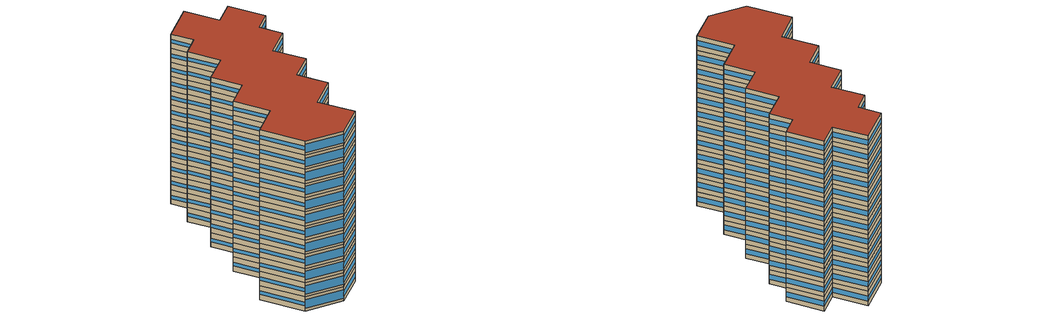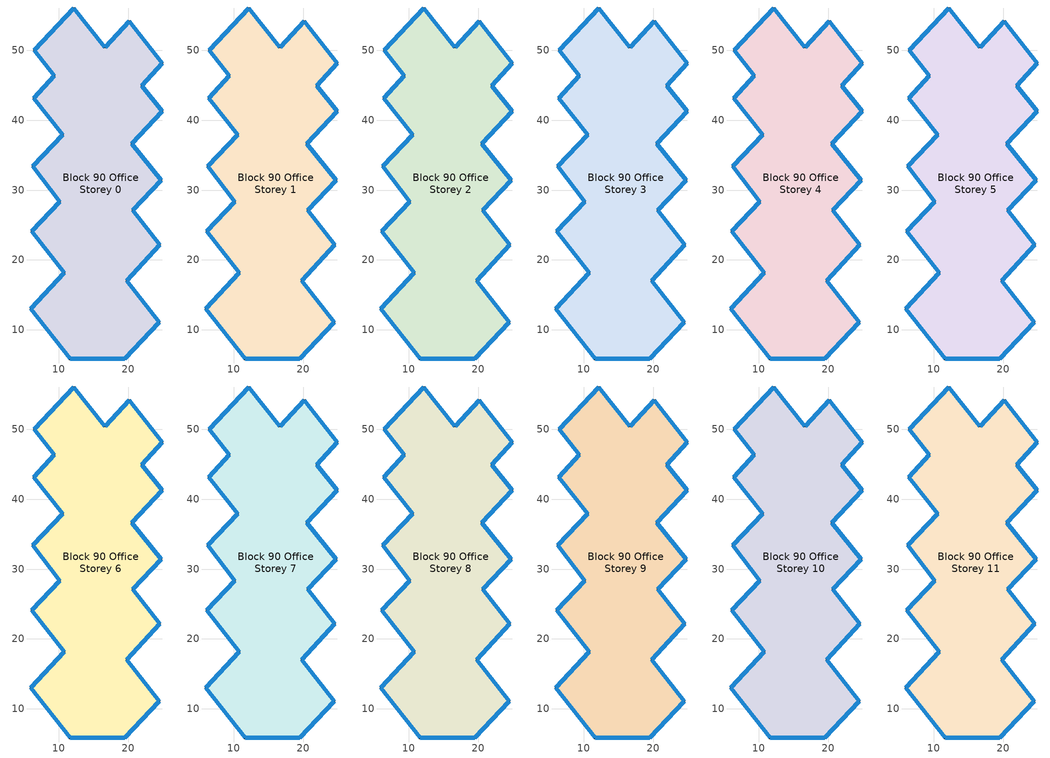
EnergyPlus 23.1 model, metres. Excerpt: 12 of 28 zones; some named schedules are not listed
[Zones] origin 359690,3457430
Block 90 Office Storey 0
 floor ground (Project Floor): 20.12,54.17 24.8,48.12 21.9,44.94 24.81,41.24 20.46,36.64 24.67,31.38 20.62,27.11 24.46,22.18 19.72,17.03 24.4,11.09 19.48,5.84 11.66,5.83 6.04,13 10.78,18.15 6.19,24.09 10.15,28.36 6.32,33.4 10.57,37.89 6.45,43.15 9.35,46.33 6.54,50.02 12.14,56.05 16.64,50.44 z0
 wall outside (Project Wall): 6.54,50.02 9.35,46.33 6.45,43.15 10.57,37.89 6.32,33.4 10.15,28.36 6.19,24.09 10.78,18.15 6.04,13 11.66,5.83 19.48,5.84 24.4,11.09 19.72,17.03 24.46,22.18 20.62,27.11 24.67,31.38 20.46,36.64 24.81,41.24 21.9,44.94 24.8,48.12 20.12,54.17 16.64,50.44 12.14,56.05 6.54,50.02 z0:3
 window (Office_west_window_construction): 6.54,50.02 9.35,46.33 / 9.35,46.33 6.45,43.15 / 6.45,43.15 10.57,37.89 / 10.57,37.88 6.32,33.4 / 6.32,33.39 10.15,28.36 / 10.15,28.35 6.19,24.09 / 6.19,24.08 10.78,18.15 / 10.78,18.15 6.05,13 / 6.05,13 11.66,5.83 / 20.12,54.16 16.64,50.44 / 12.14,56.04 6.54,50.03 z1.12:1.88
 window (Office_south_window_construction): 11.67,5.83 19.47,5.84 z0.6:2.4
 window (Office_east_window_construction): 19.48,5.84 24.4,11.09 / 24.4,11.1 19.72,17.03 / 19.72,17.03 24.45,22.18 / 24.45,22.18 20.62,27.11 / 20.62,27.11 24.67,31.38 / 24.67,31.38 20.46,36.64 / 20.46,36.65 24.8,41.24 / 24.8,41.24 21.9,44.94 / 21.9,44.94 24.8,48.12 / 24.8,48.12 20.12,54.16 / 16.64,50.45 12.15,56.04 z0.98:2.02
 roof outside (Project Ceiling): 24.4,11.09 19.72,17.03 24.46,22.18 20.62,27.11 24.67,31.38 20.46,36.64 24.81,41.24 21.9,44.94 24.8,48.12 20.12,54.17 16.64,50.44 12.14,56.05 6.54,50.02 9.35,46.33 6.45,43.15 10.57,37.89 6.32,33.4 10.15,28.36 6.19,24.09 10.78,18.15 6.04,13 11.66,5.83 19.48,5.84 z3
Block 90 Office Storey 1
 floor outside (Project Floor): 20.12,54.17 24.8,48.12 21.9,44.94 24.81,41.24 20.46,36.64 24.67,31.38 20.62,27.11 24.46,22.18 19.72,17.03 24.4,11.09 19.48,5.84 11.66,5.83 6.04,13 10.78,18.15 6.19,24.09 10.15,28.36 6.32,33.4 10.57,37.89 6.45,43.15 9.35,46.33 6.54,50.02 12.14,56.05 16.64,50.44 z3
 wall outside (Project Wall): 6.54,50.02 9.35,46.33 6.45,43.15 10.57,37.89 6.32,33.4 10.15,28.36 6.19,24.09 10.78,18.15 6.04,13 11.66,5.83 19.48,5.84 24.4,11.09 19.72,17.03 24.46,22.18 20.62,27.11 24.67,31.38 20.46,36.64 24.81,41.24 21.9,44.94 24.8,48.12 20.12,54.17 16.64,50.44 12.14,56.05 6.54,50.02 z3:6
 window (Office_west_window_construction): 6.54,50.02 9.35,46.33 / 9.35,46.33 6.45,43.15 / 6.45,43.15 10.57,37.89 / 10.57,37.88 6.32,33.4 / 6.32,33.39 10.15,28.36 / 10.15,28.35 6.19,24.09 / 6.19,24.08 10.78,18.15 / 10.78,18.15 6.05,13 / 6.05,13 11.66,5.83 / 20.12,54.16 16.64,50.44 / 12.14,56.04 6.54,50.03 z4.12:4.88
 window (Office_south_window_construction): 11.67,5.83 19.47,5.84 z3.6:5.4
 window (Office_east_window_construction): 19.48,5.84 24.4,11.09 / 24.4,11.1 19.72,17.03 / 19.72,17.03 24.45,22.18 / 24.45,22.18 20.62,27.11 / 20.62,27.11 24.67,31.38 / 24.67,31.38 20.46,36.64 / 20.46,36.65 24.8,41.24 / 24.8,41.24 21.9,44.94 / 21.9,44.94 24.8,48.12 / 24.8,48.12 20.12,54.16 / 16.64,50.45 12.15,56.04 z3.98:5.03
 roof outside (Project Ceiling): 24.4,11.09 19.72,17.03 24.46,22.18 20.62,27.11 24.67,31.38 20.46,36.64 24.81,41.24 21.9,44.94 24.8,48.12 20.12,54.17 16.64,50.44 12.14,56.05 6.54,50.02 9.35,46.33 6.45,43.15 10.57,37.89 6.32,33.4 10.15,28.36 6.19,24.09 10.78,18.15 6.04,13 11.66,5.83 19.48,5.84 z6
Block 90 Office Storey 2
 floor outside (Project Floor): 20.12,54.17 24.8,48.12 21.9,44.94 24.81,41.24 20.46,36.64 24.67,31.38 20.62,27.11 24.46,22.18 19.72,17.03 24.4,11.09 19.48,5.84 11.66,5.83 6.04,13 10.78,18.15 6.19,24.09 10.15,28.36 6.32,33.4 10.57,37.89 6.45,43.15 9.35,46.33 6.54,50.02 12.14,56.05 16.64,50.44 z6
 wall outside (Project Wall): 6.54,50.02 9.35,46.33 6.45,43.15 10.57,37.89 6.32,33.4 10.15,28.36 6.19,24.09 10.78,18.15 6.04,13 11.66,5.83 19.48,5.84 24.4,11.09 19.72,17.03 24.46,22.18 20.62,27.11 24.67,31.38 20.46,36.64 24.81,41.24 21.9,44.94 24.8,48.12 20.12,54.17 16.64,50.44 12.14,56.05 6.54,50.02 z6:9
 window (Office_west_window_construction): 6.54,50.02 9.35,46.33 / 9.35,46.33 6.45,43.15 / 6.45,43.15 10.57,37.89 / 10.57,37.88 6.32,33.4 / 6.32,33.39 10.15,28.36 / 10.15,28.35 6.19,24.09 / 6.19,24.08 10.78,18.15 / 10.78,18.15 6.05,13 / 6.05,13 11.66,5.83 / 20.12,54.16 16.64,50.44 / 12.14,56.04 6.54,50.03 z7.12:7.88
 window (Office_south_window_construction): 11.67,5.83 19.47,5.84 z6.6:8.4
 window (Office_east_window_construction): 19.48,5.84 24.4,11.09 / 24.4,11.1 19.72,17.03 / 19.72,17.03 24.45,22.18 / 24.45,22.18 20.62,27.11 / 20.62,27.11 24.67,31.38 / 24.67,31.38 20.46,36.64 / 20.46,36.65 24.8,41.24 / 24.8,41.24 21.9,44.94 / 21.9,44.94 24.8,48.12 / 24.8,48.12 20.12,54.16 / 16.64,50.45 12.15,56.04 z6.97:8.03
 roof outside (Project Ceiling): 24.4,11.09 19.72,17.03 24.46,22.18 20.62,27.11 24.67,31.38 20.46,36.64 24.81,41.24 21.9,44.94 24.8,48.12 20.12,54.17 16.64,50.44 12.14,56.05 6.54,50.02 9.35,46.33 6.45,43.15 10.57,37.89 6.32,33.4 10.15,28.36 6.19,24.09 10.78,18.15 6.04,13 11.66,5.83 19.48,5.84 z9
Block 90 Office Storey 3
 floor outside (Project Floor): 20.12,54.17 24.8,48.12 21.9,44.94 24.81,41.24 20.46,36.64 24.67,31.38 20.62,27.11 24.46,22.18 19.72,17.03 24.4,11.09 19.48,5.84 11.66,5.83 6.04,13 10.78,18.15 6.19,24.09 10.15,28.36 6.32,33.4 10.57,37.89 6.45,43.15 9.35,46.33 6.54,50.02 12.14,56.05 16.64,50.44 z9
 wall outside (Project Wall): 6.54,50.02 9.35,46.33 6.45,43.15 10.57,37.89 6.32,33.4 10.15,28.36 6.19,24.09 10.78,18.15 6.04,13 11.66,5.83 19.48,5.84 24.4,11.09 19.72,17.03 24.46,22.18 20.62,27.11 24.67,31.38 20.46,36.64 24.81,41.24 21.9,44.94 24.8,48.12 20.12,54.17 16.64,50.44 12.14,56.05 6.54,50.02 z9:12
 window (Office_west_window_construction): 6.54,50.02 9.35,46.33 / 9.35,46.33 6.45,43.15 / 6.45,43.15 10.57,37.89 / 10.57,37.88 6.32,33.4 / 6.32,33.39 10.15,28.36 / 10.15,28.35 6.19,24.09 / 6.19,24.08 10.78,18.15 / 10.78,18.15 6.05,13 / 6.05,13 11.66,5.83 / 20.12,54.16 16.64,50.44 / 12.14,56.04 6.54,50.03 z10.12:10.88
 window (Office_south_window_construction): 11.67,5.83 19.47,5.84 z9.6:11.4
 window (Office_east_window_construction): 19.48,5.84 24.4,11.09 / 24.4,11.1 19.72,17.03 / 19.72,17.03 24.45,22.18 / 24.45,22.18 20.62,27.11 / 20.62,27.11 24.67,31.38 / 24.67,31.38 20.46,36.64 / 20.46,36.65 24.8,41.24 / 24.8,41.24 21.9,44.94 / 21.9,44.94 24.8,48.12 / 24.8,48.12 20.12,54.16 / 16.64,50.45 12.15,56.04 z9.97:11.03
 roof outside (Project Ceiling): 24.4,11.09 19.72,17.03 24.46,22.18 20.62,27.11 24.67,31.38 20.46,36.64 24.81,41.24 21.9,44.94 24.8,48.12 20.12,54.17 16.64,50.44 12.14,56.05 6.54,50.02 9.35,46.33 6.45,43.15 10.57,37.89 6.32,33.4 10.15,28.36 6.19,24.09 10.78,18.15 6.04,13 11.66,5.83 19.48,5.84 z12
Block 90 Office Storey 4
 floor outside (Project Floor): 20.12,54.17 24.8,48.12 21.9,44.94 24.81,41.24 20.46,36.64 24.67,31.38 20.62,27.11 24.46,22.18 19.72,17.03 24.4,11.09 19.48,5.84 11.66,5.83 6.04,13 10.78,18.15 6.19,24.09 10.15,28.36 6.32,33.4 10.57,37.89 6.45,43.15 9.35,46.33 6.54,50.02 12.14,56.05 16.64,50.44 z12
 wall outside (Project Wall): 6.54,50.02 9.35,46.33 6.45,43.15 10.57,37.89 6.32,33.4 10.15,28.36 6.19,24.09 10.78,18.15 6.04,13 11.66,5.83 19.48,5.84 24.4,11.09 19.72,17.03 24.46,22.18 20.62,27.11 24.67,31.38 20.46,36.64 24.81,41.24 21.9,44.94 24.8,48.12 20.12,54.17 16.64,50.44 12.14,56.05 6.54,50.02 z12:15
 window (Office_west_window_construction): 6.54,50.02 9.35,46.33 / 9.35,46.33 6.45,43.15 / 6.45,43.15 10.57,37.89 / 10.57,37.88 6.32,33.4 / 6.32,33.39 10.15,28.36 / 10.15,28.35 6.19,24.09 / 6.19,24.08 10.78,18.15 / 10.78,18.15 6.05,13 / 6.05,13 11.66,5.83 / 20.12,54.16 16.64,50.44 / 12.14,56.04 6.54,50.03 z13.12:13.88
 window (Office_south_window_construction): 11.67,5.83 19.47,5.84 z12.6:14.4
 window (Office_east_window_construction): 19.48,5.84 24.4,11.09 / 24.4,11.1 19.72,17.03 / 19.72,17.03 24.45,22.18 / 24.45,22.18 20.62,27.11 / 20.62,27.11 24.67,31.38 / 24.67,31.38 20.46,36.64 / 20.46,36.65 24.8,41.24 / 24.8,41.24 21.9,44.94 / 21.9,44.94 24.8,48.12 / 24.8,48.12 20.12,54.16 / 16.64,50.45 12.15,56.04 z12.97:14.03
 roof outside (Project Ceiling): 24.4,11.09 19.72,17.03 24.46,22.18 20.62,27.11 24.67,31.38 20.46,36.64 24.81,41.24 21.9,44.94 24.8,48.12 20.12,54.17 16.64,50.44 12.14,56.05 6.54,50.02 9.35,46.33 6.45,43.15 10.57,37.89 6.32,33.4 10.15,28.36 6.19,24.09 10.78,18.15 6.04,13 11.66,5.83 19.48,5.84 z15
Block 90 Office Storey 5
 floor outside (Project Floor): 20.12,54.17 24.8,48.12 21.9,44.94 24.81,41.24 20.46,36.64 24.67,31.38 20.62,27.11 24.46,22.18 19.72,17.03 24.4,11.09 19.48,5.84 11.66,5.83 6.04,13 10.78,18.15 6.19,24.09 10.15,28.36 6.32,33.4 10.57,37.89 6.45,43.15 9.35,46.33 6.54,50.02 12.14,56.05 16.64,50.44 z15
 wall outside (Project Wall): 6.54,50.02 9.35,46.33 6.45,43.15 10.57,37.89 6.32,33.4 10.15,28.36 6.19,24.09 10.78,18.15 6.04,13 11.66,5.83 19.48,5.84 24.4,11.09 19.72,17.03 24.46,22.18 20.62,27.11 24.67,31.38 20.46,36.64 24.81,41.24 21.9,44.94 24.8,48.12 20.12,54.17 16.64,50.44 12.14,56.05 6.54,50.02 z15:18
 window (Office_west_window_construction): 6.54,50.02 9.35,46.33 / 9.35,46.33 6.45,43.15 / 6.45,43.15 10.57,37.89 / 10.57,37.88 6.32,33.4 / 6.32,33.39 10.15,28.36 / 10.15,28.35 6.19,24.09 / 6.19,24.08 10.78,18.15 / 10.78,18.15 6.05,13 / 6.05,13 11.66,5.83 / 20.12,54.16 16.64,50.44 / 12.14,56.04 6.54,50.03 z16.12:16.88
 window (Office_south_window_construction): 11.67,5.83 19.47,5.84 z15.6:17.4
 window (Office_east_window_construction): 19.48,5.84 24.4,11.09 / 24.4,11.1 19.72,17.03 / 19.72,17.03 24.45,22.18 / 24.45,22.18 20.62,27.11 / 20.62,27.11 24.67,31.38 / 24.67,31.38 20.46,36.64 / 20.46,36.65 24.8,41.24 / 24.8,41.24 21.9,44.94 / 21.9,44.94 24.8,48.12 / 24.8,48.12 20.12,54.16 / 16.64,50.45 12.15,56.04 z15.97:17.02
 roof outside (Project Ceiling): 24.4,11.09 19.72,17.03 24.46,22.18 20.62,27.11 24.67,31.38 20.46,36.64 24.81,41.24 21.9,44.94 24.8,48.12 20.12,54.17 16.64,50.44 12.14,56.05 6.54,50.02 9.35,46.33 6.45,43.15 10.57,37.89 6.32,33.4 10.15,28.36 6.19,24.09 10.78,18.15 6.04,13 11.66,5.83 19.48,5.84 z18
Block 90 Office Storey 6
 floor outside (Project Floor): 20.12,54.17 24.8,48.12 21.9,44.94 24.81,41.24 20.46,36.64 24.67,31.38 20.62,27.11 24.46,22.18 19.72,17.03 24.4,11.09 19.48,5.84 11.66,5.83 6.04,13 10.78,18.15 6.19,24.09 10.15,28.36 6.32,33.4 10.57,37.89 6.45,43.15 9.35,46.33 6.54,50.02 12.14,56.05 16.64,50.44 z18
 wall outside (Project Wall): 6.54,50.02 9.35,46.33 6.45,43.15 10.57,37.89 6.32,33.4 10.15,28.36 6.19,24.09 10.78,18.15 6.04,13 11.66,5.83 19.48,5.84 24.4,11.09 19.72,17.03 24.46,22.18 20.62,27.11 24.67,31.38 20.46,36.64 24.81,41.24 21.9,44.94 24.8,48.12 20.12,54.17 16.64,50.44 12.14,56.05 6.54,50.02 z18:21
 window (Office_west_window_construction): 6.54,50.02 9.35,46.33 / 9.35,46.33 6.45,43.15 / 6.45,43.15 10.57,37.89 / 10.57,37.88 6.32,33.4 / 6.32,33.39 10.15,28.36 / 10.15,28.35 6.19,24.09 / 6.19,24.08 10.78,18.15 / 10.78,18.15 6.05,13 / 6.05,13 11.66,5.83 / 20.12,54.16 16.64,50.44 / 12.14,56.04 6.54,50.03 z19.12:19.88
 window (Office_south_window_construction): 11.67,5.83 19.47,5.84 z18.6:20.4
 window (Office_east_window_construction): 19.48,5.84 24.4,11.09 / 24.4,11.1 19.72,17.03 / 19.72,17.03 24.45,22.18 / 24.45,22.18 20.62,27.11 / 20.62,27.11 24.67,31.38 / 24.67,31.38 20.46,36.64 / 20.46,36.65 24.8,41.24 / 24.8,41.24 21.9,44.94 / 21.9,44.94 24.8,48.12 / 24.8,48.12 20.12,54.16 / 16.64,50.45 12.15,56.04 z18.98:20.02
 roof outside (Project Ceiling): 24.4,11.09 19.72,17.03 24.46,22.18 20.62,27.11 24.67,31.38 20.46,36.64 24.81,41.24 21.9,44.94 24.8,48.12 20.12,54.17 16.64,50.44 12.14,56.05 6.54,50.02 9.35,46.33 6.45,43.15 10.57,37.89 6.32,33.4 10.15,28.36 6.19,24.09 10.78,18.15 6.04,13 11.66,5.83 19.48,5.84 z21
Block 90 Office Storey 7
 floor outside (Project Floor): 20.12,54.17 24.8,48.12 21.9,44.94 24.81,41.24 20.46,36.64 24.67,31.38 20.62,27.11 24.46,22.18 19.72,17.03 24.4,11.09 19.48,5.84 11.66,5.83 6.04,13 10.78,18.15 6.19,24.09 10.15,28.36 6.32,33.4 10.57,37.89 6.45,43.15 9.35,46.33 6.54,50.02 12.14,56.05 16.64,50.44 z21
 wall outside (Project Wall): 6.54,50.02 9.35,46.33 6.45,43.15 10.57,37.89 6.32,33.4 10.15,28.36 6.19,24.09 10.78,18.15 6.04,13 11.66,5.83 19.48,5.84 24.4,11.09 19.72,17.03 24.46,22.18 20.62,27.11 24.67,31.38 20.46,36.64 24.81,41.24 21.9,44.94 24.8,48.12 20.12,54.17 16.64,50.44 12.14,56.05 6.54,50.02 z21:24
 window (Office_west_window_construction): 6.54,50.02 9.35,46.33 / 9.35,46.33 6.45,43.15 / 6.45,43.15 10.57,37.89 / 10.57,37.88 6.32,33.4 / 6.32,33.39 10.15,28.36 / 10.15,28.35 6.19,24.09 / 6.19,24.08 10.78,18.15 / 10.78,18.15 6.05,13 / 6.05,13 11.66,5.83 / 20.12,54.16 16.64,50.44 / 12.14,56.04 6.54,50.03 z22.12:22.88
 window (Office_south_window_construction): 11.67,5.83 19.47,5.84 z21.6:23.4
 window (Office_east_window_construction): 19.48,5.84 24.4,11.09 / 24.4,11.1 19.72,17.03 / 19.72,17.03 24.45,22.18 / 24.45,22.18 20.62,27.11 / 20.62,27.11 24.67,31.38 / 24.67,31.38 20.46,36.64 / 20.46,36.65 24.8,41.24 / 24.8,41.24 21.9,44.94 / 21.9,44.94 24.8,48.12 / 24.8,48.12 20.12,54.16 / 16.64,50.45 12.15,56.04 z21.98:23.02
 roof outside (Project Ceiling): 24.4,11.09 19.72,17.03 24.46,22.18 20.62,27.11 24.67,31.38 20.46,36.64 24.81,41.24 21.9,44.94 24.8,48.12 20.12,54.17 16.64,50.44 12.14,56.05 6.54,50.02 9.35,46.33 6.45,43.15 10.57,37.89 6.32,33.4 10.15,28.36 6.19,24.09 10.78,18.15 6.04,13 11.66,5.83 19.48,5.84 z24
Block 90 Office Storey 8
 floor outside (Project Floor): 20.12,54.17 24.8,48.12 21.9,44.94 24.81,41.24 20.46,36.64 24.67,31.38 20.62,27.11 24.46,22.18 19.72,17.03 24.4,11.09 19.48,5.84 11.66,5.83 6.04,13 10.78,18.15 6.19,24.09 10.15,28.36 6.32,33.4 10.57,37.89 6.45,43.15 9.35,46.33 6.54,50.02 12.14,56.05 16.64,50.44 z24
 wall outside (Project Wall): 6.54,50.02 9.35,46.33 6.45,43.15 10.57,37.89 6.32,33.4 10.15,28.36 6.19,24.09 10.78,18.15 6.04,13 11.66,5.83 19.48,5.84 24.4,11.09 19.72,17.03 24.46,22.18 20.62,27.11 24.67,31.38 20.46,36.64 24.81,41.24 21.9,44.94 24.8,48.12 20.12,54.17 16.64,50.44 12.14,56.05 6.54,50.02 z24:27
 window (Office_west_window_construction): 6.54,50.02 9.35,46.33 / 9.35,46.33 6.45,43.15 / 6.45,43.15 10.57,37.89 / 10.57,37.88 6.32,33.4 / 6.32,33.39 10.15,28.36 / 10.15,28.35 6.19,24.09 / 6.19,24.08 10.78,18.15 / 10.78,18.15 6.05,13 / 6.05,13 11.66,5.83 / 20.12,54.16 16.64,50.44 / 12.14,56.04 6.54,50.03 z25.12:25.88
 window (Office_south_window_construction): 11.67,5.83 19.47,5.84 z24.6:26.4
 window (Office_east_window_construction): 19.48,5.84 24.4,11.09 / 24.4,11.1 19.72,17.03 / 19.72,17.03 24.45,22.18 / 24.45,22.18 20.62,27.11 / 20.62,27.11 24.67,31.38 / 24.67,31.38 20.46,36.64 / 20.46,36.65 24.8,41.24 / 24.8,41.24 21.9,44.94 / 21.9,44.94 24.8,48.12 / 24.8,48.12 20.12,54.16 / 16.64,50.45 12.15,56.04 z24.98:26.02
 roof outside (Project Ceiling): 24.4,11.09 19.72,17.03 24.46,22.18 20.62,27.11 24.67,31.38 20.46,36.64 24.81,41.24 21.9,44.94 24.8,48.12 20.12,54.17 16.64,50.44 12.14,56.05 6.54,50.02 9.35,46.33 6.45,43.15 10.57,37.89 6.32,33.4 10.15,28.36 6.19,24.09 10.78,18.15 6.04,13 11.66,5.83 19.48,5.84 z27
Block 90 Office Storey 9
 floor outside (Project Floor): 20.12,54.17 24.8,48.12 21.9,44.94 24.81,41.24 20.46,36.64 24.67,31.38 20.62,27.11 24.46,22.18 19.72,17.03 24.4,11.09 19.48,5.84 11.66,5.83 6.04,13 10.78,18.15 6.19,24.09 10.15,28.36 6.32,33.4 10.57,37.89 6.45,43.15 9.35,46.33 6.54,50.02 12.14,56.05 16.64,50.44 z27
 wall outside (Project Wall): 6.54,50.02 9.35,46.33 6.45,43.15 10.57,37.89 6.32,33.4 10.15,28.36 6.19,24.09 10.78,18.15 6.04,13 11.66,5.83 19.48,5.84 24.4,11.09 19.72,17.03 24.46,22.18 20.62,27.11 24.67,31.38 20.46,36.64 24.81,41.24 21.9,44.94 24.8,48.12 20.12,54.17 16.64,50.44 12.14,56.05 6.54,50.02 z27:30
 window (Office_west_window_construction): 6.54,50.02 9.35,46.33 / 9.35,46.33 6.45,43.15 / 6.45,43.15 10.57,37.89 / 10.57,37.88 6.32,33.4 / 6.32,33.39 10.15,28.36 / 10.15,28.35 6.19,24.09 / 6.19,24.08 10.78,18.15 / 10.78,18.15 6.05,13 / 6.05,13 11.66,5.83 / 20.12,54.16 16.64,50.44 / 12.14,56.04 6.54,50.03 z28.12:28.88
 window (Office_south_window_construction): 11.67,5.83 19.47,5.84 z27.6:29.4
 window (Office_east_window_construction): 19.48,5.84 24.4,11.09 / 24.4,11.1 19.72,17.03 / 19.72,17.03 24.45,22.18 / 24.45,22.18 20.62,27.11 / 20.62,27.11 24.67,31.38 / 24.67,31.38 20.46,36.64 / 20.46,36.65 24.8,41.24 / 24.8,41.24 21.9,44.94 / 21.9,44.94 24.8,48.12 / 24.8,48.12 20.12,54.16 / 16.64,50.45 12.15,56.04 z27.98:29.02
 roof outside (Project Ceiling): 24.4,11.09 19.72,17.03 24.46,22.18 20.62,27.11 24.67,31.38 20.46,36.64 24.81,41.24 21.9,44.94 24.8,48.12 20.12,54.17 16.64,50.44 12.14,56.05 6.54,50.02 9.35,46.33 6.45,43.15 10.57,37.89 6.32,33.4 10.15,28.36 6.19,24.09 10.78,18.15 6.04,13 11.66,5.83 19.48,5.84 z30
Block 90 Office Storey 10
 floor outside (Project Floor): 20.12,54.17 24.8,48.12 21.9,44.94 24.81,41.24 20.46,36.64 24.67,31.38 20.62,27.11 24.46,22.18 19.72,17.03 24.4,11.09 19.48,5.84 11.66,5.83 6.04,13 10.78,18.15 6.19,24.09 10.15,28.36 6.32,33.4 10.57,37.89 6.45,43.15 9.35,46.33 6.54,50.02 12.14,56.05 16.64,50.44 z30
 wall outside (Project Wall): 6.54,50.02 9.35,46.33 6.45,43.15 10.57,37.89 6.32,33.4 10.15,28.36 6.19,24.09 10.78,18.15 6.04,13 11.66,5.83 19.48,5.84 24.4,11.09 19.72,17.03 24.46,22.18 20.62,27.11 24.67,31.38 20.46,36.64 24.81,41.24 21.9,44.94 24.8,48.12 20.12,54.17 16.64,50.44 12.14,56.05 6.54,50.02 z30:33
 window (Office_west_window_construction): 6.54,50.02 9.35,46.33 / 9.35,46.33 6.45,43.15 / 6.45,43.15 10.57,37.89 / 10.57,37.88 6.32,33.4 / 6.32,33.39 10.15,28.36 / 10.15,28.35 6.19,24.09 / 6.19,24.08 10.78,18.15 / 10.78,18.15 6.05,13 / 6.05,13 11.66,5.83 / 20.12,54.16 16.64,50.44 / 12.14,56.04 6.54,50.03 z31.12:31.88
 window (Office_south_window_construction): 11.67,5.83 19.47,5.84 z30.6:32.4
 window (Office_east_window_construction): 19.48,5.84 24.4,11.09 / 24.4,11.1 19.72,17.03 / 19.72,17.03 24.45,22.18 / 24.45,22.18 20.62,27.11 / 20.62,27.11 24.67,31.38 / 24.67,31.38 20.46,36.64 / 20.46,36.65 24.8,41.24 / 24.8,41.24 21.9,44.94 / 21.9,44.94 24.8,48.12 / 24.8,48.12 20.12,54.16 / 16.64,50.45 12.15,56.04 z30.98:32.02
 roof outside (Project Ceiling): 24.4,11.09 19.72,17.03 24.46,22.18 20.62,27.11 24.67,31.38 20.46,36.64 24.81,41.24 21.9,44.94 24.8,48.12 20.12,54.17 16.64,50.44 12.14,56.05 6.54,50.02 9.35,46.33 6.45,43.15 10.57,37.89 6.32,33.4 10.15,28.36 6.19,24.09 10.78,18.15 6.04,13 11.66,5.83 19.48,5.84 z33
Block 90 Office Storey 11
 floor outside (Project Floor): 20.12,54.17 24.8,48.12 21.9,44.94 24.81,41.24 20.46,36.64 24.67,31.38 20.62,27.11 24.46,22.18 19.72,17.03 24.4,11.09 19.48,5.84 11.66,5.83 6.04,13 10.78,18.15 6.19,24.09 10.15,28.36 6.32,33.4 10.57,37.89 6.45,43.15 9.35,46.33 6.54,50.02 12.14,56.05 16.64,50.44 z33
 wall outside (Project Wall): 6.54,50.02 9.35,46.33 6.45,43.15 10.57,37.89 6.32,33.4 10.15,28.36 6.19,24.09 10.78,18.15 6.04,13 11.66,5.83 19.48,5.84 24.4,11.09 19.72,17.03 24.46,22.18 20.62,27.11 24.67,31.38 20.46,36.64 24.81,41.24 21.9,44.94 24.8,48.12 20.12,54.17 16.64,50.44 12.14,56.05 6.54,50.02 z33:36
 window (Office_west_window_construction): 6.54,50.02 9.35,46.33 / 9.35,46.33 6.45,43.15 / 6.45,43.15 10.57,37.89 / 10.57,37.88 6.32,33.4 / 6.32,33.39 10.15,28.36 / 10.15,28.35 6.19,24.09 / 6.19,24.08 10.78,18.15 / 10.78,18.15 6.05,13 / 6.05,13 11.66,5.83 / 20.12,54.16 16.64,50.44 / 12.14,56.04 6.54,50.03 z34.12:34.88
 window (Office_south_window_construction): 11.67,5.83 19.47,5.84 z33.6:35.4
 window (Office_east_window_construction): 19.48,5.84 24.4,11.09 / 24.4,11.1 19.72,17.03 / 19.72,17.03 24.45,22.18 / 24.45,22.18 20.62,27.11 / 20.62,27.11 24.67,31.38 / 24.67,31.38 20.46,36.64 / 20.46,36.65 24.8,41.24 / 24.8,41.24 21.9,44.94 / 21.9,44.94 24.8,48.12 / 24.8,48.12 20.12,54.16 / 16.64,50.45 12.15,56.04 z33.98:35.02
 roof outside (Project Ceiling): 24.4,11.09 19.72,17.03 24.46,22.18 20.62,27.11 24.67,31.38 20.46,36.64 24.81,41.24 21.9,44.94 24.8,48.12 20.12,54.17 16.64,50.44 12.14,56.05 6.54,50.02 9.35,46.33 6.45,43.15 10.57,37.89 6.32,33.4 10.15,28.36 6.19,24.09 10.78,18.15 6.04,13 11.66,5.83 19.48,5.84 z36
[Building]
Building_1: North Axis=0; Terrain=City; Loads Convergence Tolerance Value=0.04; Temperature Convergence Tolerance Value=0.4; Solar Distribution=FullExterior; Maximum Number of Warmup Days=25; Minimum Number of Warmup Days=6
[Site:Location]
CHN Design_Conditions: Latitude=30; Longitude=114; Time Zone=8; Elevation=12
[SIZINGPERIOD:DESIGNDAY] Day of Month=21; DryBulb Temperature Range Modifier Type=DefaultMultipliers; Humidity Condition Type=Wetbulb; Barometric Pressure=101181; Rain Indicator=No; Snow Indicator=No; Daylight Saving Time Indicator=No; Sky Clearness=0; Begin Environment Reset Mode=FullResetAtBeginEnvironment
Name | Month | Day Type | Maximum DryBulb Temperature | Daily DryBulb Temperature Range | Wetbulb or DewPoint at Maximum DryBulb | Wind Speed | Wind Direction | Solar Model Indicator | ASHRAE Clear Sky Optical Depth for Beam Irradiance taub | ASHRAE Clear Sky Optical Depth for Diffuse Irradiance taud
Ann Htg 99.6% Condns DB | 1 | WinterDesignDay | -10 | 0 | -4.8 | 1 | 340 | ASHRAEClearSky | 0 | 0
Ann Clg .4% Condns DB=>MWB | 7 | SummerDesignDay | 40 | 6.6 | 27.1 | 3.5 | 220 | ASHRAETau | 0.781 | 1.413
[MATERIAL]
DefaultMaterial: Roughness=Rough; Thickness=0.1; Conductivity=0.1; Density=1000; Specific Heat=1000; Thermal Absorptance=0.9; Solar Absorptance=0.7; Visible Absorptance=0.7
[WINDOWMATERIAL:SIMPLEGLAZINGSYSTEM] UFactor=1.6; Solar Heat Gain Coefficient=0.3; Visible Transmittance=0.6
Office_east_window; Office_south_window; Office_west_window
[CONSTRUCTION]
Project Wall; Project Floor; Project Ceiling: DefaultMaterial
Office_east_window_construction: Office_east_window
Office_south_window_construction: Office_south_window
Office_west_window_construction: Office_west_window
[SPACE] Ceiling Height=autocalculate; Volume=autocalculate; Floor Area=autocalculate; Space Type=Office
Name | Zone
Block 90 Office Storey 0_space | Block 90 Office Storey 0
Block 90 Office Storey 1_space | Block 90 Office Storey 1
Block 90 Office Storey 2_space | Block 90 Office Storey 2
Block 90 Office Storey 3_space | Block 90 Office Storey 3
Block 90 Office Storey 4_space | Block 90 Office Storey 4
Block 90 Office Storey 5_space | Block 90 Office Storey 5
Block 90 Office Storey 6_space | Block 90 Office Storey 6
Block 90 Office Storey 7_space | Block 90 Office Storey 7
Block 90 Office Storey 8_space | Block 90 Office Storey 8
Block 90 Office Storey 9_space | Block 90 Office Storey 9
Block 90 Office Storey 10_space | Block 90 Office Storey 10
Block 90 Office Storey 11_space | Block 90 Office Storey 11
[SPACELIST]
Office: Block 90 Office Storey 0_space, Block 90 Office Storey 1_space, Block 90 Office Storey 2_space, Block 90 Office Storey 3_space, Block 90 Office Storey 4_space, Block 90 Office Storey 5_space, Block 90 Office Storey 6_space, Block 90 Office Storey 7_space, Block 90 Office Storey 8_space, Block 90 Office Storey 9_space, Block 90 Office Storey 10_space, Block 90 Office Storey 11_space, Block 90 Office Storey 12_space, Block 90 Office Storey 13_space, Block 90 Office Storey 14_space, Block 90 Office Storey 15_space, Block 90 Office Storey 16_space, Block 90 Office Storey 17_space, Block 90 Office Storey 18_space, Block 90 Office Storey 19_space, Block 90 Office Storey 20_space, Block 90 Office Storey 21_space, Block 90 Office Storey 22_space, Block 90 Office Storey 23_space, Block 90 Office Storey 24_space, Block 90 Office Storey 25_space, Block 90 Office Storey 26_space, Block 90 Office Storey 27_space
[ZONE] Type=1; Multiplier=1; Ceiling Height=autocalculate; Volume=autocalculate; Floor Area=autocalculate; Part of Total Floor Area=Yes
Block 90 Office Storey 0; Block 90 Office Storey 1; Block 90 Office Storey 2; Block 90 Office Storey 3; Block 90 Office Storey 4; Block 90 Office Storey 5; Block 90 Office Storey 6; Block 90 Office Storey 7; Block 90 Office Storey 8; Block 90 Office Storey 9; Block 90 Office Storey 10; Block 90 Office Storey 11
[PEOPLE]
People_for_office: Zone or ZoneList or Space or SpaceList=Office; Number of People Schedule=SeasonalSchedule_Schedule_office_people; Number of People Calculation Method=People/Area; People per Floor Area=0.1; Fraction Radiant=0.3; Sensible Heat Fraction=autocalculate; Activity Level Schedule=SeasonalSchedule_Schedule_office_activity; Carbon Dioxide Generation Rate=3.82e-08; Enable ASHRAE 55 Comfort Warnings=No; Mean Radiant Temperature Calculation Type=ZoneAveraged; Clothing Insulation Calculation Method=ClothingInsulationSchedule; Cold Stress Temperature Threshold=15.56; Heat Stress Temperature Threshold=30
[LIGHTS]
Light_for_office: Zone or ZoneList or Space or SpaceList=Office; Schedule=SeasonalSchedule_office_lighting; Design Level Calculation Method=Watts/Area; Watts per Zone Floor Area=8; Return Air Fraction=0; Fraction Radiant=0.32; Fraction Visible=0.25; Fraction Replaceable=1; EndUse Subcategory=General; Return Air Fraction Calculated from Plenum Temperature=No; Return Air Fraction Function of Plenum Temperature Coefficient 1=0; Return Air Fraction Function of Plenum Temperature Coefficient 2=0
[ELECTRICEQUIPMENT]
Equipment_for_office: Zone or ZoneList or Space or SpaceList=Office; Schedule=SeasonalSchedule_Schedule_office_equipment; Design Level Calculation Method=Watts/Area; Watts per Zone Floor Area=15; Fraction Latent=0; Fraction Radiant=0; Fraction Lost=0; EndUse Subcategory=Electric Equipment
[DAYLIGHTING:CONTROLS] Illuminance Setpoint at Reference Point 1=300
Name | Zone or Space | Glare Calculation Daylighting Reference Point | Daylighting Reference Point 1
Dlight_Block 90 Office Storey 0 | Block 90 Office Storey 0 | Rpoint_Block 90 Office Storey 0 | Rpoint_Block 90 Office Storey 0
Dlight_Block 90 Office Storey 1 | Block 90 Office Storey 1 | Rpoint_Block 90 Office Storey 1 | Rpoint_Block 90 Office Storey 1
Dlight_Block 90 Office Storey 2 | Block 90 Office Storey 2 | Rpoint_Block 90 Office Storey 2 | Rpoint_Block 90 Office Storey 2
Dlight_Block 90 Office Storey 3 | Block 90 Office Storey 3 | Rpoint_Block 90 Office Storey 3 | Rpoint_Block 90 Office Storey 3
Dlight_Block 90 Office Storey 4 | Block 90 Office Storey 4 | Rpoint_Block 90 Office Storey 4 | Rpoint_Block 90 Office Storey 4
Dlight_Block 90 Office Storey 5 | Block 90 Office Storey 5 | Rpoint_Block 90 Office Storey 5 | Rpoint_Block 90 Office Storey 5
Dlight_Block 90 Office Storey 6 | Block 90 Office Storey 6 | Rpoint_Block 90 Office Storey 6 | Rpoint_Block 90 Office Storey 6
Dlight_Block 90 Office Storey 7 | Block 90 Office Storey 7 | Rpoint_Block 90 Office Storey 7 | Rpoint_Block 90 Office Storey 7
Dlight_Block 90 Office Storey 8 | Block 90 Office Storey 8 | Rpoint_Block 90 Office Storey 8 | Rpoint_Block 90 Office Storey 8
Dlight_Block 90 Office Storey 9 | Block 90 Office Storey 9 | Rpoint_Block 90 Office Storey 9 | Rpoint_Block 90 Office Storey 9
Dlight_Block 90 Office Storey 10 | Block 90 Office Storey 10 | Rpoint_Block 90 Office Storey 10 | Rpoint_Block 90 Office Storey 10
Dlight_Block 90 Office Storey 11 | Block 90 Office Storey 11 | Rpoint_Block 90 Office Storey 11 | Rpoint_Block 90 Office Storey 11
[HVACTEMPLATE:THERMOSTAT]
Name | Heating Setpoint Schedule | Cooling Setpoint Schedule
Thermostat_for_office | SeasonalSchedule_office_heating | SeasonalSchedule_office_cooling
Thermostat_for_commercial | SeasonalSchedule_commerical_heating | SeasonalSchedule_commerical_cooling
Thermostat_for_residential | SeasonalSchedule_residential_heating | SeasonalSchedule_residential_cooling
Thermostat_for_school | SeasonalSchedule_school_heating | SeasonalSchedule_school_cooling
Thermostat_for_hospital | SeasonalSchedule_hospital_heating | SeasonalSchedule_hospital_cooling
Thermostat_for_industrial | SeasonalSchedule_Industrial_heating | SeasonalSchedule_Industrial_cooling
Thermostat_for_transport | SeasonalSchedule_transport_heating | SeasonalSchedule_transport_cooling
Thermostat_for_administration | SeasonalSchedule_administration_heating | SeasonalSchedule_administration_cooling
[HVACTEMPLATE:ZONE:IDEALLOADSAIRSYSTEM] Template Thermostat=Thermostat_for_office; Maximum Heating Supply Air Temperature=50; Minimum Cooling Supply Air Temperature=13; Maximum Heating Supply Air Humidity Ratio=0.0156; Minimum Cooling Supply Air Humidity Ratio=0.0077; Heating Limit=NoLimit; Cooling Limit=NoLimit; Dehumidification Control Type=ConstantSensibleHeatRatio; Cooling Sensible Heat Ratio=0.7; Dehumidification Setpoint=60; Humidification Control Type=None; Humidification Setpoint=30; Outdoor Air Method=DetailedSpecification; Outdoor Air Flow Rate per Person=0.00944; Outdoor Air Flow Rate per Zone Floor Area=0; Outdoor Air Flow Rate per Zone=0; Design Specification Outdoor Air Object=Ventilation_for_office; Demand Controlled Ventilation Type=None; Outdoor Air Economizer Type=NoEconomizer; Heat Recovery Type=None; Sensible Heat Recovery Effectiveness=0.7; Latent Heat Recovery Effectiveness=0.65
Block 90 Office Storey 0; Block 90 Office Storey 1; Block 90 Office Storey 2; Block 90 Office Storey 3; Block 90 Office Storey 4; Block 90 Office Storey 5; Block 90 Office Storey 6; Block 90 Office Storey 7; Block 90 Office Storey 8; Block 90 Office Storey 9; Block 90 Office Storey 10; Block 90 Office Storey 11
[DESIGNSPECIFICATION:OUTDOORAIR]
Ventilation_for_office: Outdoor Air Method=Flow/Person; Outdoor Air Flow per Person=0.00833333; Outdoor Air Flow per Zone Floor Area=0; Outdoor Air Flow per Zone=0; Outdoor Air Flow Air Changes per Hour=0
[SCHEDULE:DAY:HOURLY]
Schedule_office_lighting_weekday_hourly: 0.1, 0.1, 0.1, 0.1, 0.1, 0.1, 0.1, 0.2, 0.5, 0.95, 0.95, 0.95, 0.8, 0.8, 0.95, 0.95, 0.95, 0.95, 0.95, 0.95, 0.95, 0.8, 0.5, 0.1
Schedule_office_lighting_holiday_hourly; Schedule_office_equipment_holiday_hourly: 0.1, 0.1, 0.1, 0.1, 0.1, 0.1, 0.1, 0.1, 0.1, 0.1, 0.1, 0.1, 0.1, 0.3, 0.3, 0.3, 0.3, 0.3, 0.3, 0.3, 0.3, 0.3, 0.1, 0.1
Schedule_office_equipment_weekday_hourly: 0.1, 0.1, 0.1, 0.1, 0.1, 0.1, 0.1, 0.2, 0.5, 0.95, 0.95, 0.95, 0.5, 0.5, 0.95, 0.95, 0.95, 0.95, 0.95, 0.95, 0.4, 0.4, 0.3, 0.1
Schedule_office_people_weekday_hourly: 0.1, 0.1, 0.1, 0.1, 0.1, 0.1, 0.1, 0.5, 0.95, 0.95, 0.95, 0.8, 0.8, 0.95, 0.95, 0.95, 0.95, 0.95, 0.8, 0.5, 0.5, 0.3, 0.1, 0.1
Schedule_office_people_holiday_hourly: 0.1, 0.1, 0.1, 0.1, 0.1, 0.1, 0.1, 0.1, 0.1, 0.1, 0.1, 0.1, 0.1, 0.3, 0.3, 0.3, 0.3, 0.3, 0.3, 0.1, 0.1, 0.1, 0.1, 0.1
Schedule_office_activity_weekday_hourly; Schedule_office_activity_holiday_hourly: 144, 144, 144, 144, 144, 144, 144, 144, 144, 144, 144, 144, 144, 144, 144, 144, 144, 144, 144, 144, 144, 144, 144, 144
[SCHEDULE:WEEK:DAILY]
Schedule_office_heating_summer_weekly: Schedule_office_heating_summer_hourly, Schedule_office_heating_summer_hourly, Schedule_office_heating_summer_hourly, Schedule_office_heating_summer_hourly, Schedule_office_heating_summer_hourly, Schedule_office_heating_summer_hourly, Schedule_office_heating_summer_hourly, Schedule_office_heating_summer_hourly, Schedule_office_heating_summer_hourly, Schedule_office_heating_summer_hourly, Schedule_office_heating_summer_hourly, Schedule_office_heating_summer_hourly
Schedule_office_heating_winnter_weekly: Schedule_office_heating_winnter_holiday_hourly, Schedule_office_heating_winnter_weekday_hourly, Schedule_office_heating_winnter_weekday_hourly, Schedule_office_heating_winnter_weekday_hourly, Schedule_office_heating_winnter_weekday_hourly, Schedule_office_heating_winnter_weekday_hourly, Schedule_office_heating_winnter_holiday_hourly, Schedule_office_heating_winnter_holiday_hourly, Schedule_office_heating_winnter_weekday_hourly, Schedule_office_heating_winnter_weekday_hourly, Schedule_office_heating_winnter_holiday_hourly, Schedule_office_heating_winnter_holiday_hourly
Schedule_office_cooling_winnter_weekly: Schedule_office_cooling_winter_hourly, Schedule_office_cooling_winter_hourly, Schedule_office_cooling_winter_hourly, Schedule_office_cooling_winter_hourly, Schedule_office_cooling_winter_hourly, Schedule_office_cooling_winter_hourly, Schedule_office_cooling_winter_hourly, Schedule_office_cooling_winter_hourly, Schedule_office_cooling_winter_hourly, Schedule_office_cooling_winter_hourly, Schedule_office_cooling_winter_hourly, Schedule_office_cooling_winter_hourly
Schedule_office_cooling_summer_weekly: Schedule_office_cooling_summer_holiday_hourly, Schedule_office_cooling_summer_weekday_hourly, Schedule_office_cooling_summer_weekday_hourly, Schedule_office_cooling_summer_weekday_hourly, Schedule_office_cooling_summer_weekday_hourly, Schedule_office_cooling_summer_weekday_hourly, Schedule_office_cooling_summer_holiday_hourly, Schedule_office_cooling_summer_holiday_hourly, Schedule_office_cooling_summer_weekday_hourly, Schedule_office_cooling_summer_weekday_hourly, Schedule_office_cooling_summer_holiday_hourly, Schedule_office_cooling_summer_holiday_hourly
Schedule_office_lighting_weekly: Schedule_office_lighting_holiday_hourly, Schedule_office_lighting_weekday_hourly, Schedule_office_lighting_weekday_hourly, Schedule_office_lighting_weekday_hourly, Schedule_office_lighting_weekday_hourly, Schedule_office_lighting_weekday_hourly, Schedule_office_lighting_holiday_hourly, Schedule_office_lighting_holiday_hourly, Schedule_office_lighting_weekday_hourly, Schedule_office_lighting_weekday_hourly, Schedule_office_lighting_holiday_hourly, Schedule_office_lighting_holiday_hourly
Schedule_office_equipment_weekly: Schedule_office_equipment_holiday_hourly, Schedule_office_equipment_weekday_hourly, Schedule_office_equipment_weekday_hourly, Schedule_office_equipment_weekday_hourly, Schedule_office_equipment_weekday_hourly, Schedule_office_equipment_weekday_hourly, Schedule_office_equipment_holiday_hourly, Schedule_office_equipment_holiday_hourly, Schedule_office_equipment_weekday_hourly, Schedule_office_equipment_weekday_hourly, Schedule_office_equipment_holiday_hourly, Schedule_office_equipment_holiday_hourly
Schedule_office_people_weekly: Schedule_office_people_holiday_hourly, Schedule_office_people_weekday_hourly, Schedule_office_people_weekday_hourly, Schedule_office_people_weekday_hourly, Schedule_office_people_weekday_hourly, Schedule_office_people_weekday_hourly, Schedule_office_people_holiday_hourly, Schedule_office_people_holiday_hourly, Schedule_office_people_weekday_hourly, Schedule_office_people_weekday_hourly, Schedule_office_people_holiday_hourly, Schedule_office_people_holiday_hourly
Schedule_office_activity_weekly: Schedule_office_activity_holiday_hourly, Schedule_office_activity_weekday_hourly, Schedule_office_activity_weekday_hourly, Schedule_office_activity_weekday_hourly, Schedule_office_activity_weekday_hourly, Schedule_office_activity_weekday_hourly, Schedule_office_activity_holiday_hourly, Schedule_office_activity_holiday_hourly, Schedule_office_activity_weekday_hourly, Schedule_office_activity_weekday_hourly, Schedule_office_activity_holiday_hourly, Schedule_office_activity_holiday_hourly
Schedule_commerical_heating_summer_weekly: Schedule_commerical_heating_summer_hourly, Schedule_commerical_heating_summer_hourly, Schedule_commerical_heating_summer_hourly, Schedule_commerical_heating_summer_hourly, Schedule_commerical_heating_summer_hourly, Schedule_commerical_heating_summer_hourly, Schedule_commerical_heating_summer_hourly, Schedule_commerical_heating_summer_hourly, Schedule_commerical_heating_summer_hourly, Schedule_commerical_heating_summer_hourly, Schedule_commerical_heating_summer_hourly, Schedule_commerical_heating_summer_hourly
Schedule_commerical_heating_winnter_weekly: Schedule_commerical_heating_winnter_holiday_hourly, Schedule_commerical_heating_winnter_weekday_hourly, Schedule_commerical_heating_winnter_weekday_hourly, Schedule_commerical_heating_winnter_weekday_hourly, Schedule_commerical_heating_winnter_weekday_hourly, Schedule_commerical_heating_winnter_weekday_hourly, Schedule_commerical_heating_winnter_holiday_hourly, Schedule_commerical_heating_winnter_holiday_hourly, Schedule_commerical_heating_winnter_weekday_hourly, Schedule_commerical_heating_winnter_weekday_hourly, Schedule_commerical_heating_winnter_holiday_hourly, Schedule_commerical_heating_winnter_holiday_hourly
Schedule_commerical_cooling_winnter_weekly: Schedule_commerical_cooling_winter_hourly, Schedule_commerical_cooling_winter_hourly, Schedule_commerical_cooling_winter_hourly, Schedule_commerical_cooling_winter_hourly, Schedule_commerical_cooling_winter_hourly, Schedule_commerical_cooling_winter_hourly, Schedule_commerical_cooling_winter_hourly, Schedule_commerical_cooling_winter_hourly, Schedule_commerical_cooling_winter_hourly, Schedule_commerical_cooling_winter_hourly, Schedule_commerical_cooling_winter_hourly, Schedule_commerical_cooling_winter_hourly
Schedule_commerical_cooling_summer_weekly: Schedule_commerical_cooling_summer_holiday_hourly, Schedule_commerical_cooling_summer_weekday_hourly, Schedule_commerical_cooling_summer_weekday_hourly, Schedule_commerical_cooling_summer_weekday_hourly, Schedule_commerical_cooling_summer_weekday_hourly, Schedule_commerical_cooling_summer_weekday_hourly, Schedule_commerical_cooling_summer_holiday_hourly, Schedule_commerical_cooling_summer_holiday_hourly, Schedule_commerical_cooling_summer_weekday_hourly, Schedule_commerical_cooling_summer_weekday_hourly, Schedule_commerical_cooling_summer_holiday_hourly, Schedule_commerical_cooling_summer_holiday_hourly
Schedule_residential_heating_summer_weekly: Schedule_residential_heating_summer_hourly, Schedule_residential_heating_summer_hourly, Schedule_residential_heating_summer_hourly, Schedule_residential_heating_summer_hourly, Schedule_residential_heating_summer_hourly, Schedule_residential_heating_summer_hourly, Schedule_residential_heating_summer_hourly, Schedule_residential_heating_summer_hourly, Schedule_residential_heating_summer_hourly, Schedule_residential_heating_summer_hourly, Schedule_residential_heating_summer_hourly, Schedule_residential_heating_summer_hourly
Schedule_residential_heating_winnter_weekly: Schedule_residential_heating_winnter_holiday_hourly, Schedule_residential_heating_winnter_weekday_hourly, Schedule_residential_heating_winnter_weekday_hourly, Schedule_residential_heating_winnter_weekday_hourly, Schedule_residential_heating_winnter_weekday_hourly, Schedule_residential_heating_winnter_weekday_hourly, Schedule_residential_heating_winnter_holiday_hourly, Schedule_residential_heating_winnter_holiday_hourly, Schedule_residential_heating_winnter_weekday_hourly, Schedule_residential_heating_winnter_weekday_hourly, Schedule_residential_heating_winnter_holiday_hourly, Schedule_residential_heating_winnter_holiday_hourly
Schedule_residential_cooling_winnter_weekly: Schedule_residential_cooling_winter_hourly, Schedule_residential_cooling_winter_hourly, Schedule_residential_cooling_winter_hourly, Schedule_residential_cooling_winter_hourly, Schedule_residential_cooling_winter_hourly, Schedule_residential_cooling_winter_hourly, Schedule_residential_cooling_winter_hourly, Schedule_residential_cooling_winter_hourly, Schedule_residential_cooling_winter_hourly, Schedule_residential_cooling_winter_hourly, Schedule_residential_cooling_winter_hourly, Schedule_residential_cooling_winter_hourly
Schedule_residential_cooling_summer_weekly: Schedule_residential_cooling_summer_holiday_hourly, Schedule_residential_cooling_summer_weekday_hourly, Schedule_residential_cooling_summer_weekday_hourly, Schedule_residential_cooling_summer_weekday_hourly, Schedule_residential_cooling_summer_weekday_hourly, Schedule_residential_cooling_summer_weekday_hourly, Schedule_residential_cooling_summer_holiday_hourly, Schedule_residential_cooling_summer_holiday_hourly, Schedule_residential_cooling_summer_weekday_hourly, Schedule_residential_cooling_summer_weekday_hourly, Schedule_residential_cooling_summer_holiday_hourly, Schedule_residential_cooling_summer_holiday_hourly
Schedule_school_heating_summer_weekly: Schedule_school_heating_summer_hourly, Schedule_school_heating_summer_hourly, Schedule_school_heating_summer_hourly, Schedule_school_heating_summer_hourly, Schedule_school_heating_summer_hourly, Schedule_school_heating_summer_hourly, Schedule_school_heating_summer_hourly, Schedule_school_heating_summer_hourly, Schedule_school_heating_summer_hourly, Schedule_school_heating_summer_hourly, Schedule_school_heating_summer_hourly, Schedule_school_heating_summer_hourly
Schedule_school_heating_winnter_weekly: Schedule_school_heating_winnter_holiday_hourly, Schedule_school_heating_winnter_weekday_hourly, Schedule_school_heating_winnter_weekday_hourly, Schedule_school_heating_winnter_weekday_hourly, Schedule_school_heating_winnter_weekday_hourly, Schedule_school_heating_winnter_weekday_hourly, Schedule_school_heating_winnter_holiday_hourly, Schedule_school_heating_winnter_holiday_hourly, Schedule_school_heating_winnter_weekday_hourly, Schedule_school_heating_winnter_weekday_hourly, Schedule_school_heating_winnter_holiday_hourly, Schedule_school_heating_winnter_holiday_hourly
Schedule_school_cooling_winnter_weekly: Schedule_school_cooling_winter_hourly, Schedule_school_cooling_winter_hourly, Schedule_school_cooling_winter_hourly, Schedule_school_cooling_winter_hourly, Schedule_school_cooling_winter_hourly, Schedule_school_cooling_winter_hourly, Schedule_school_cooling_winter_hourly, Schedule_school_cooling_winter_hourly, Schedule_school_cooling_winter_hourly, Schedule_school_cooling_winter_hourly, Schedule_school_cooling_winter_hourly, Schedule_school_cooling_winter_hourly
Schedule_school_cooling_summer_weekly: Schedule_school_cooling_summer_holiday_hourly, Schedule_school_cooling_summer_weekday_hourly, Schedule_school_cooling_summer_weekday_hourly, Schedule_school_cooling_summer_weekday_hourly, Schedule_school_cooling_summer_weekday_hourly, Schedule_school_cooling_summer_weekday_hourly, Schedule_school_cooling_summer_holiday_hourly, Schedule_school_cooling_summer_holiday_hourly, Schedule_school_cooling_summer_weekday_hourly, Schedule_school_cooling_summer_weekday_hourly, Schedule_school_cooling_summer_holiday_hourly, Schedule_school_cooling_summer_holiday_hourly
Schedule_hospital_heating_summer_weekly: Schedule_hospital_heating_summer_hourly, Schedule_hospital_heating_summer_hourly, Schedule_hospital_heating_summer_hourly, Schedule_hospital_heating_summer_hourly, Schedule_hospital_heating_summer_hourly, Schedule_hospital_heating_summer_hourly, Schedule_hospital_heating_summer_hourly, Schedule_hospital_heating_summer_hourly, Schedule_hospital_heating_summer_hourly, Schedule_hospital_heating_summer_hourly, Schedule_hospital_heating_summer_hourly, Schedule_hospital_heating_summer_hourly
Schedule_hospital_heating_winnter_weekly: Schedule_hospital_heating_winnter_holiday_hourly, Schedule_hospital_heating_winnter_weekday_hourly, Schedule_hospital_heating_winnter_weekday_hourly, Schedule_hospital_heating_winnter_weekday_hourly, Schedule_hospital_heating_winnter_weekday_hourly, Schedule_hospital_heating_winnter_weekday_hourly, Schedule_hospital_heating_winnter_holiday_hourly, Schedule_hospital_heating_winnter_holiday_hourly, Schedule_hospital_heating_winnter_weekday_hourly, Schedule_hospital_heating_winnter_weekday_hourly, Schedule_hospital_heating_winnter_holiday_hourly, Schedule_hospital_heating_winnter_holiday_hourly
Schedule_hospital_cooling_winnter_weekly: Schedule_hospital_cooling_winter_hourly, Schedule_hospital_cooling_winter_hourly, Schedule_hospital_cooling_winter_hourly, Schedule_hospital_cooling_winter_hourly, Schedule_hospital_cooling_winter_hourly, Schedule_hospital_cooling_winter_hourly, Schedule_hospital_cooling_winter_hourly, Schedule_hospital_cooling_winter_hourly, Schedule_hospital_cooling_winter_hourly, Schedule_hospital_cooling_winter_hourly, Schedule_hospital_cooling_winter_hourly, Schedule_hospital_cooling_winter_hourly
Schedule_hospital_cooling_summer_weekly: Schedule_hospital_cooling_summer_holiday_hourly, Schedule_hospital_cooling_summer_weekday_hourly, Schedule_hospital_cooling_summer_weekday_hourly, Schedule_hospital_cooling_summer_weekday_hourly, Schedule_hospital_cooling_summer_weekday_hourly, Schedule_hospital_cooling_summer_weekday_hourly, Schedule_hospital_cooling_summer_holiday_hourly, Schedule_hospital_cooling_summer_holiday_hourly, Schedule_hospital_cooling_summer_weekday_hourly, Schedule_hospital_cooling_summer_weekday_hourly, Schedule_hospital_cooling_summer_holiday_hourly, Schedule_hospital_cooling_summer_holiday_hourly
Schedule_Industrial_heating_summer_weekly: Schedule_Industrial_heating_summer_hourly, Schedule_Industrial_heating_summer_hourly, Schedule_Industrial_heating_summer_hourly, Schedule_Industrial_heating_summer_hourly, Schedule_Industrial_heating_summer_hourly, Schedule_Industrial_heating_summer_hourly, Schedule_Industrial_heating_summer_hourly, Schedule_Industrial_heating_summer_hourly, Schedule_Industrial_heating_summer_hourly, Schedule_Industrial_heating_summer_hourly, Schedule_Industrial_heating_summer_hourly, Schedule_Industrial_heating_summer_hourly
Schedule_Industrial_heating_winnter_weekly: Schedule_Industrial_heating_winnter_holiday_hourly, Schedule_Industrial_heating_winnter_weekday_hourly, Schedule_Industrial_heating_winnter_weekday_hourly, Schedule_Industrial_heating_winnter_weekday_hourly, Schedule_Industrial_heating_winnter_weekday_hourly, Schedule_Industrial_heating_winnter_weekday_hourly, Schedule_Industrial_heating_winnter_holiday_hourly, Schedule_Industrial_heating_winnter_holiday_hourly, Schedule_Industrial_heating_winnter_weekday_hourly, Schedule_Industrial_heating_winnter_weekday_hourly, Schedule_Industrial_heating_winnter_holiday_hourly, Schedule_Industrial_heating_winnter_holiday_hourly
Schedule_Industrial_cooling_winnter_weekly: Schedule_Industrial_cooling_winter_hourly, Schedule_Industrial_cooling_winter_hourly, Schedule_Industrial_cooling_winter_hourly, Schedule_Industrial_cooling_winter_hourly, Schedule_Industrial_cooling_winter_hourly, Schedule_Industrial_cooling_winter_hourly, Schedule_Industrial_cooling_winter_hourly, Schedule_Industrial_cooling_winter_hourly, Schedule_Industrial_cooling_winter_hourly, Schedule_Industrial_cooling_winter_hourly, Schedule_Industrial_cooling_winter_hourly, Schedule_Industrial_cooling_winter_hourly
Schedule_Industrial_cooling_summer_weekly: Schedule_Industrial_cooling_summer_holiday_hourly, Schedule_Industrial_cooling_summer_weekday_hourly, Schedule_Industrial_cooling_summer_weekday_hourly, Schedule_Industrial_cooling_summer_weekday_hourly, Schedule_Industrial_cooling_summer_weekday_hourly, Schedule_Industrial_cooling_summer_weekday_hourly, Schedule_Industrial_cooling_summer_holiday_hourly, Schedule_Industrial_cooling_summer_holiday_hourly, Schedule_Industrial_cooling_summer_weekday_hourly, Schedule_Industrial_cooling_summer_weekday_hourly, Schedule_Industrial_cooling_summer_holiday_hourly, Schedule_Industrial_cooling_summer_holiday_hourly
Schedule_transport_heating_summer_weekly: Schedule_transport_heating_summer_hourly, Schedule_transport_heating_summer_hourly, Schedule_transport_heating_summer_hourly, Schedule_transport_heating_summer_hourly, Schedule_transport_heating_summer_hourly, Schedule_transport_heating_summer_hourly, Schedule_transport_heating_summer_hourly, Schedule_transport_heating_summer_hourly, Schedule_transport_heating_summer_hourly, Schedule_transport_heating_summer_hourly, Schedule_transport_heating_summer_hourly, Schedule_transport_heating_summer_hourly
Schedule_transport_heating_winnter_weekly: Schedule_transport_heating_winnter_holiday_hourly, Schedule_transport_heating_winnter_weekday_hourly, Schedule_transport_heating_winnter_weekday_hourly, Schedule_transport_heating_winnter_weekday_hourly, Schedule_transport_heating_winnter_weekday_hourly, Schedule_transport_heating_winnter_weekday_hourly, Schedule_transport_heating_winnter_holiday_hourly, Schedule_transport_heating_winnter_holiday_hourly, Schedule_transport_heating_winnter_weekday_hourly, Schedule_transport_heating_winnter_weekday_hourly, Schedule_transport_heating_winnter_holiday_hourly, Schedule_transport_heating_winnter_holiday_hourly
Schedule_transport_cooling_winnter_weekly: Schedule_transport_cooling_winter_hourly, Schedule_transport_cooling_winter_hourly, Schedule_transport_cooling_winter_hourly, Schedule_transport_cooling_winter_hourly, Schedule_transport_cooling_winter_hourly, Schedule_transport_cooling_winter_hourly, Schedule_transport_cooling_winter_hourly, Schedule_transport_cooling_winter_hourly, Schedule_transport_cooling_winter_hourly, Schedule_transport_cooling_winter_hourly, Schedule_transport_cooling_winter_hourly, Schedule_transport_cooling_winter_hourly
Schedule_transport_cooling_summer_weekly: Schedule_transport_cooling_summer_holiday_hourly, Schedule_transport_cooling_summer_weekday_hourly, Schedule_transport_cooling_summer_weekday_hourly, Schedule_transport_cooling_summer_weekday_hourly, Schedule_transport_cooling_summer_weekday_hourly, Schedule_transport_cooling_summer_weekday_hourly, Schedule_transport_cooling_summer_holiday_hourly, Schedule_transport_cooling_summer_holiday_hourly, Schedule_transport_cooling_summer_weekday_hourly, Schedule_transport_cooling_summer_weekday_hourly, Schedule_transport_cooling_summer_holiday_hourly, Schedule_transport_cooling_summer_holiday_hourly
[SCHEDULE:YEAR]
SeasonalSchedule_office_heating: Schedule_office_heating_winnter_weekly, 1, 1, 3, 31, Schedule_office_heating_summer_weekly, 4, 1, 11, 30, Schedule_office_heating_winnter_weekly, 12, 1, 12, 31
SeasonalSchedule_office_cooling: Schedule_office_cooling_winnter_weekly, 1, 1, 5, 31, Schedule_office_cooling_summer_weekly, 6, 1, 9, 30, Schedule_office_cooling_winnter_weekly, 10, 1, 12, 31
SeasonalSchedule_office_lighting: Schedule_office_lighting_weekly, 1, 1, 12, 31
SeasonalSchedule_Schedule_office_equipment: Schedule_office_equipment_weekly, 1, 1, 12, 31
SeasonalSchedule_Schedule_office_people: Schedule_office_people_weekly, 1, 1, 12, 31
SeasonalSchedule_Schedule_office_activity: Schedule_office_activity_weekly, 1, 1, 12, 31
SeasonalSchedule_commerical_heating: Schedule_commerical_heating_winnter_weekly, 1, 1, 3, 31, Schedule_commerical_heating_summer_weekly, 4, 1, 11, 30, Schedule_commerical_heating_winnter_weekly, 12, 1, 12, 31
SeasonalSchedule_commerical_cooling: Schedule_commerical_cooling_winnter_weekly, 1, 1, 5, 31, Schedule_commerical_cooling_summer_weekly, 6, 1, 9, 30, Schedule_commerical_cooling_winnter_weekly, 10, 1, 12, 31
SeasonalSchedule_residential_heating: Schedule_residential_heating_winnter_weekly, 1, 1, 3, 31, Schedule_residential_heating_summer_weekly, 4, 1, 11, 30, Schedule_residential_heating_winnter_weekly, 12, 1, 12, 31
SeasonalSchedule_residential_cooling: Schedule_residential_cooling_winnter_weekly, 1, 1, 5, 31, Schedule_residential_cooling_summer_weekly, 6, 1, 9, 30, Schedule_residential_cooling_winnter_weekly, 10, 1, 12, 31
SeasonalSchedule_school_heating: Schedule_school_heating_winnter_weekly, 1, 1, 3, 31, Schedule_school_heating_summer_weekly, 4, 1, 11, 30, Schedule_school_heating_winnter_weekly, 12, 1, 12, 31
SeasonalSchedule_school_cooling: Schedule_school_cooling_winnter_weekly, 1, 1, 5, 31, Schedule_school_cooling_summer_weekly, 6, 1, 9, 30, Schedule_school_cooling_winnter_weekly, 10, 1, 12, 31
SeasonalSchedule_hospital_heating: Schedule_hospital_heating_winnter_weekly, 1, 1, 3, 31, Schedule_hospital_heating_summer_weekly, 4, 1, 11, 30, Schedule_hospital_heating_winnter_weekly, 12, 1, 12, 31
SeasonalSchedule_hospital_cooling: Schedule_hospital_cooling_winnter_weekly, 1, 1, 5, 31, Schedule_hospital_cooling_summer_weekly, 6, 1, 9, 30, Schedule_hospital_cooling_winnter_weekly, 10, 1, 12, 31
SeasonalSchedule_Industrial_heating: Schedule_Industrial_heating_winnter_weekly, 1, 1, 3, 31, Schedule_Industrial_heating_summer_weekly, 4, 1, 11, 30, Schedule_Industrial_heating_winnter_weekly, 12, 1, 12, 31
SeasonalSchedule_Industrial_cooling: Schedule_Industrial_cooling_winnter_weekly, 1, 1, 5, 31, Schedule_Industrial_cooling_summer_weekly, 6, 1, 9, 30, Schedule_Industrial_cooling_winnter_weekly, 10, 1, 12, 31
SeasonalSchedule_transport_heating: Schedule_transport_heating_winnter_weekly, 1, 1, 3, 31, Schedule_transport_heating_summer_weekly, 4, 1, 11, 30, Schedule_transport_heating_winnter_weekly, 12, 1, 12, 31
SeasonalSchedule_transport_cooling: Schedule_transport_cooling_winnter_weekly, 1, 1, 5, 31, Schedule_transport_cooling_summer_weekly, 6, 1, 9, 30, Schedule_transport_cooling_winnter_weekly, 10, 1, 12, 31
SeasonalSchedule_administration_heating: Schedule_administration_heating_winnter_weekly, 1, 1, 3, 31, Schedule_administration_heating_summer_weekly, 4, 1, 11, 30, Schedule_administration_heating_winnter_weekly, 12, 1, 12, 31
SeasonalSchedule_administration_cooling: Schedule_administration_cooling_winnter_weekly, 1, 1, 5, 31, Schedule_administration_cooling_summer_weekly, 6, 1, 9, 30, Schedule_administration_cooling_winnter_weekly, 10, 1, 12, 31
